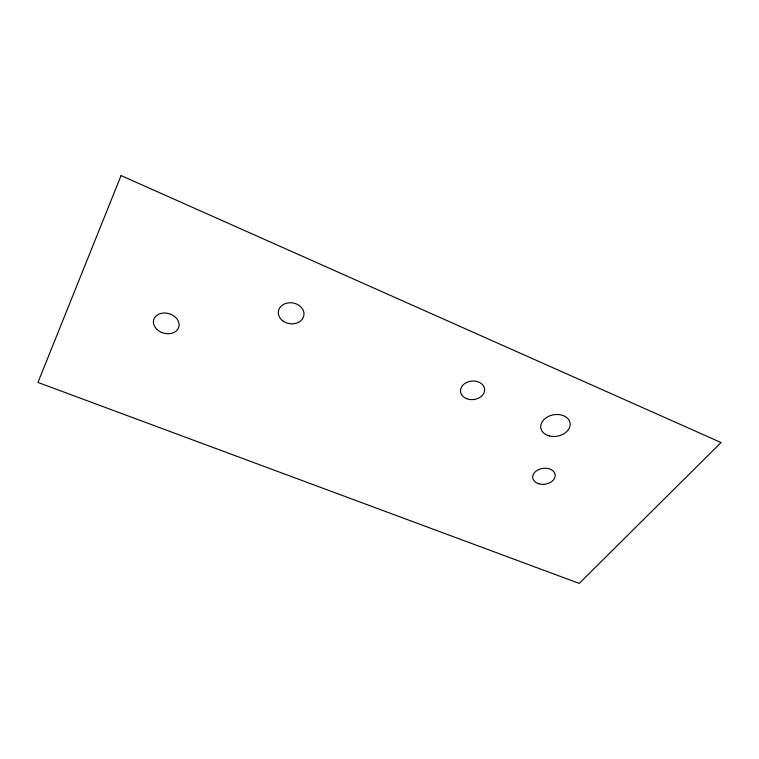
<?xml version="1.0" encoding="UTF-8"?>
<svg xmlns="http://www.w3.org/2000/svg" width="759" height="759" viewBox="0 0 759 759"><rect width="100%" height="100%" fill="white"/><g stroke="black" fill="none" stroke-linecap="round" stroke-linejoin="round"><path stroke-width="1.14" d="M121.079 175.585L37.95 382.441L579.221 583.415L721.05 442.544L121.079 175.585M538.767 483.777A11.328 7.979 -8 0 0 555.209 475.125A11.328 7.979 -8 0 0 537.856 469.963A11.328 7.979 -8 0 0 538.767 483.777M156.942 329.415A13.064 10.104 16.4 0 0 178.593 327.67A13.064 10.104 16.4 0 0 163.251 313.059A13.064 10.104 16.4 0 0 156.942 329.415M283.107 321.095A12.903 10.484 8.5 0 0 303.847 315.507A12.903 10.484 8.5 0 0 286.466 303.249A12.903 10.484 8.5 0 0 283.107 321.095M549.497 435.96A14.829 10.863 -9.8 0 0 570.075 423.152A14.829 10.863 -9.8 0 0 546.717 417.355A14.829 10.863 -9.8 0 0 549.497 435.96M466.719 398.722A12.116 9.288 -5.8 0 0 484.64 389.652A12.116 9.288 -5.8 0 0 466.311 382.621A12.116 9.288 -5.8 0 0 466.719 398.722"/></g></svg>
